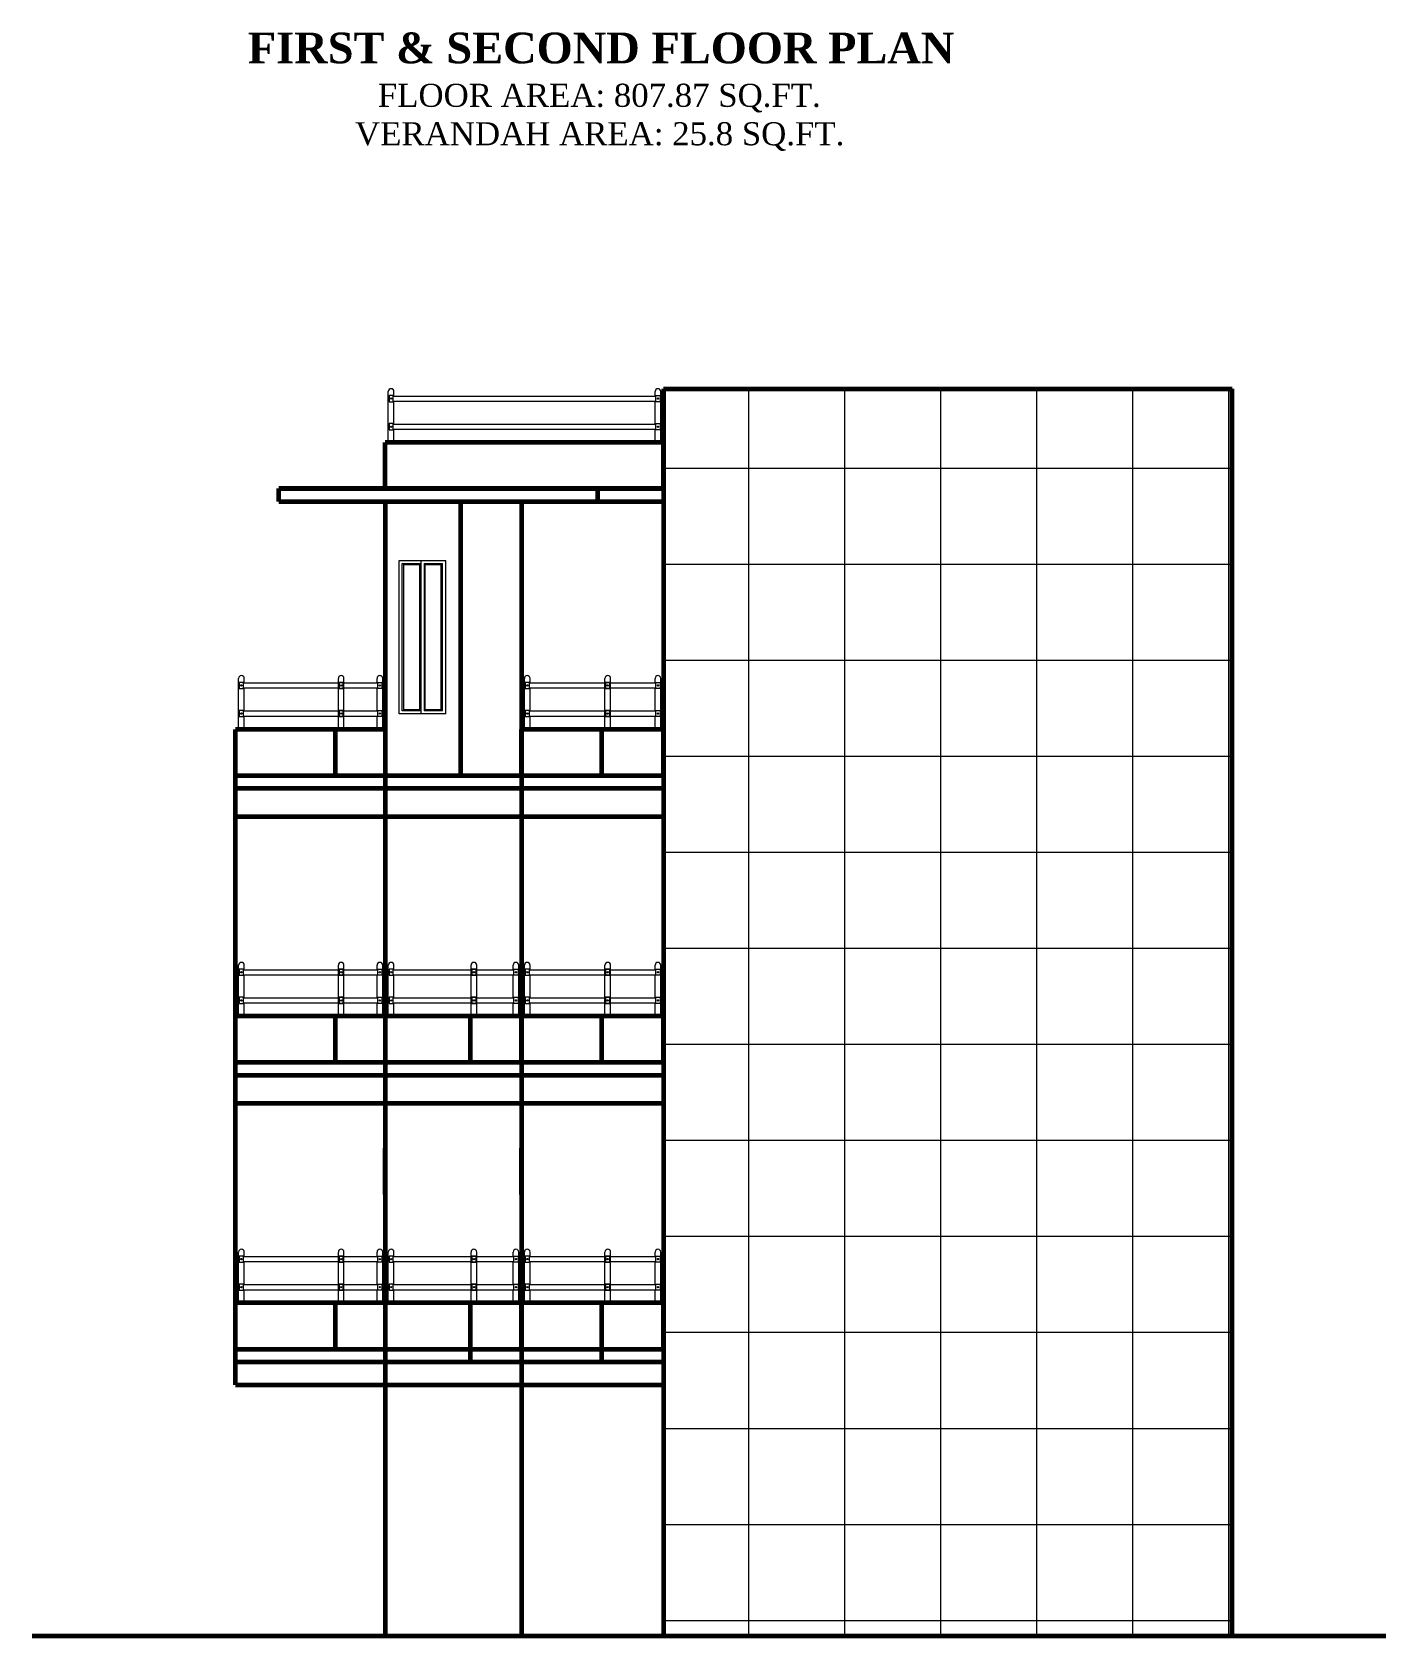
# Model space of a CAD drawing. Header units: inches. Extents: x 2681 to 17714, y 9074 to 11852.
# Drawn here: x 3560 to 4089, y 10029 to 10655 of the extents above; entities that cross this region are included whole.
import ezdxf

# ---------------------------------------------------------------- set-up
doc = ezdxf.new("R2010")
doc.units = ezdxf.units.IN
doc.header["$MEASUREMENT"] = 0
for name, color, linetype, lineweight in [('ns_HATCH', 40, 'Continuous', 0), ('ns_RAILING', 191, 'Continuous', 15), ('ns_TEXT', 7, 'Continuous', 13), ('ns_WALL', 21, 'Continuous', 60), ('ns_WINDOW', 151, 'Continuous', 15)]:
    doc.layers.add(name, color=color, linetype=linetype, lineweight=lineweight)
doc.styles.get("Standard").update_dxf_attribs({"font": 'arial.ttf'})

msp = doc.modelspace()

# ---------------------------------------------------------------- hatches: boundary and pattern name
at = {"layer": 'ns_HATCH'}
h = msp.add_hatch(dxfattribs=at)
h.set_pattern_fill('NET', color=256, scale=300)
h.set_pattern_definition([(0, (-23122.404, 15847.167), (0, 37.5), []), (90, (-23122.404, 15847.167), (-37.5, 2e-15), [])])
h.paths.add_polyline_path([(4028.93, 10515.64), (3806.79, 10515.64), (3806.79, 10028.64), (4028.93, 10028.64)])

# ---------------------------------------------------------------- linework, layer by layer
at = {"layer": 'ns_RAILING'}
for p, q in [((3699.39, 10494.64), (3699.39, 10514.54)), ((3701.31, 10512.79), (3803.87, 10512.79)), ((3701.31, 10510.79), (3803.87, 10510.79)), ((3701.59, 10512.79), (3701.59, 10514.54)), ((3701.59, 10501.81), (3701.59, 10510.79)), ((3803.59, 10512.79), (3803.59, 10514.54)), ((3803.59, 10501.81), (3803.59, 10510.79)), ((3805.79, 10494.64), (3805.79, 10514.54)), ((3701.31, 10501.81), (3803.87, 10501.81)), ((3701.31, 10499.81), (3803.87, 10499.81)), ((3701.59, 10494.64), (3701.59, 10499.81)), ((3803.59, 10494.64), (3803.59, 10499.81)), ((3640.93, 10382.64), (3640.93, 10402.54)), ((3642.85, 10400.79), (3680.16, 10400.79)), ((3642.85, 10398.79), (3680.16, 10398.79)), ((3643.13, 10400.79), (3643.13, 10402.54)), ((3643.13, 10389.81), (3643.13, 10398.79)), ((3679.89, 10382.64), (3679.89, 10402.54)), ((3679.89, 10400.79), (3679.89, 10402.54)), ((3679.89, 10389.81), (3679.89, 10398.79)), ((3681.81, 10400.79), (3695.27, 10400.79)), ((3681.81, 10398.79), (3695.27, 10398.79)), ((3682.08, 10400.79), (3682.08, 10402.54)), ((3682.08, 10382.64), (3682.08, 10402.54)), ((3682.08, 10389.81), (3682.08, 10398.79)), ((3694.99, 10400.79), (3694.99, 10402.54)), ((3694.99, 10389.81), (3694.99, 10398.79)), ((3697.19, 10382.64), (3697.19, 10402.54)), ((3752.53, 10382.64), (3752.53, 10402.54)), ((3754.46, 10400.79), (3784.26, 10400.79)), ((3754.46, 10398.79), (3784.26, 10398.79)), ((3754.73, 10400.79), (3754.73, 10402.54)), ((3754.73, 10389.81), (3754.73, 10398.79)), ((3783.99, 10382.64), (3783.99, 10402.54)), ((3783.99, 10400.79), (3783.99, 10402.54)), ((3783.99, 10389.81), (3783.99, 10398.79)), ((3785.91, 10400.79), (3803.87, 10400.79)), ((3785.91, 10398.79), (3803.87, 10398.79)), ((3786.18, 10400.79), (3786.18, 10402.54)), ((3786.18, 10382.64), (3786.18, 10402.54)), ((3786.18, 10389.81), (3786.18, 10398.79)), ((3803.59, 10400.79), (3803.59, 10402.54)), ((3803.59, 10389.81), (3803.59, 10398.79)), ((3805.79, 10382.64), (3805.79, 10402.54)), ((3642.85, 10389.81), (3680.16, 10389.81)), ((3642.85, 10387.81), (3680.16, 10387.81)), ((3643.13, 10382.64), (3643.13, 10387.81)), ((3679.89, 10382.64), (3679.89, 10387.81)), ((3681.81, 10389.81), (3695.27, 10389.81)), ((3681.81, 10387.81), (3695.27, 10387.81)), ((3682.08, 10382.64), (3682.08, 10387.81)), ((3694.99, 10382.64), (3694.99, 10387.81)), ((3754.46, 10389.81), (3784.26, 10389.81)), ((3754.46, 10387.81), (3784.26, 10387.81)), ((3754.73, 10382.64), (3754.73, 10387.81)), ((3783.99, 10382.64), (3783.99, 10387.81)), ((3785.91, 10389.81), (3803.87, 10389.81)), ((3785.91, 10387.81), (3803.87, 10387.81)), ((3786.18, 10382.64), (3786.18, 10387.81)), ((3803.59, 10382.64), (3803.59, 10387.81)), ((3640.93, 10270.64), (3640.93, 10290.54)), ((3643.13, 10288.79), (3643.13, 10290.54)), ((3679.89, 10270.64), (3679.89, 10290.54)), ((3679.89, 10288.79), (3679.89, 10290.54)), ((3682.08, 10288.79), (3682.08, 10290.54)), ((3682.08, 10270.64), (3682.08, 10290.54)), ((3694.99, 10288.79), (3694.99, 10290.54)), ((3697.19, 10270.64), (3697.19, 10290.54)), ((3699.39, 10270.64), (3699.39, 10290.54)), ((3701.59, 10288.79), (3701.59, 10290.54)), ((3731.71, 10288.79), (3731.71, 10290.54)), ((3731.71, 10270.64), (3731.71, 10290.54)), ((3733.91, 10270.64), (3733.91, 10290.54)), ((3733.91, 10288.79), (3733.91, 10290.54)), ((3748.14, 10288.79), (3748.14, 10290.54)), ((3750.34, 10270.64), (3750.34, 10290.54)), ((3752.53, 10270.64), (3752.53, 10290.54)), ((3754.73, 10288.79), (3754.73, 10290.54)), ((3783.99, 10270.64), (3783.99, 10290.54)), ((3783.99, 10288.79), (3783.99, 10290.54)), ((3786.18, 10288.79), (3786.18, 10290.54)), ((3786.18, 10270.64), (3786.18, 10290.54)), ((3803.59, 10288.79), (3803.59, 10290.54)), ((3805.79, 10270.64), (3805.79, 10290.54)), ((3642.85, 10288.79), (3680.16, 10288.79)), ((3642.85, 10286.79), (3680.16, 10286.79)), ((3643.13, 10277.81), (3643.13, 10286.79)), ((3679.89, 10277.81), (3679.89, 10286.79)), ((3681.81, 10288.79), (3695.27, 10288.79)), ((3681.81, 10286.79), (3695.27, 10286.79)), ((3682.08, 10277.81), (3682.08, 10286.79)), ((3694.99, 10277.81), (3694.99, 10286.79)), ((3701.31, 10288.79), (3731.43, 10288.79)), ((3701.31, 10286.79), (3731.43, 10286.79)), ((3701.59, 10277.81), (3701.59, 10286.79)), ((3731.71, 10277.81), (3731.71, 10286.79)), ((3733.91, 10288.79), (3748.41, 10288.79)), ((3733.91, 10286.79), (3748.41, 10286.79)), ((3733.91, 10277.81), (3733.91, 10286.79)), ((3748.14, 10277.81), (3748.14, 10286.79)), ((3754.46, 10288.79), (3784.26, 10288.79)), ((3754.46, 10286.79), (3784.26, 10286.79)), ((3754.73, 10277.81), (3754.73, 10286.79)), ((3783.99, 10277.81), (3783.99, 10286.79)), ((3785.91, 10288.79), (3803.87, 10288.79)), ((3785.91, 10286.79), (3803.87, 10286.79)), ((3786.18, 10277.81), (3786.18, 10286.79)), ((3803.59, 10277.81), (3803.59, 10286.79)), ((3642.85, 10277.81), (3680.16, 10277.81)), ((3681.81, 10277.81), (3695.27, 10277.81)), ((3701.31, 10277.81), (3731.43, 10277.81)), ((3733.91, 10277.81), (3748.41, 10277.81)), ((3754.46, 10277.81), (3784.26, 10277.81)), ((3785.91, 10277.81), (3803.87, 10277.81)), ((3642.85, 10275.81), (3680.16, 10275.81)), ((3643.13, 10270.64), (3643.13, 10275.81)), ((3679.89, 10270.64), (3679.89, 10275.81)), ((3681.81, 10275.81), (3695.27, 10275.81)), ((3682.08, 10270.64), (3682.08, 10275.81)), ((3694.99, 10270.64), (3694.99, 10275.81)), ((3701.31, 10275.81), (3731.43, 10275.81)), ((3701.59, 10270.64), (3701.59, 10275.81)), ((3731.71, 10270.64), (3731.71, 10275.81)), ((3733.91, 10275.81), (3748.41, 10275.81)), ((3733.91, 10270.64), (3733.91, 10275.81)), ((3748.14, 10270.64), (3748.14, 10275.81)), ((3754.46, 10275.81), (3784.26, 10275.81)), ((3754.73, 10270.64), (3754.73, 10275.81)), ((3783.99, 10270.64), (3783.99, 10275.81)), ((3785.91, 10275.81), (3803.87, 10275.81)), ((3786.18, 10270.64), (3786.18, 10275.81)), ((3803.59, 10270.64), (3803.59, 10275.81)), ((3640.93, 10158.64), (3640.93, 10178.54)), ((3643.13, 10176.79), (3643.13, 10178.54)), ((3679.89, 10158.64), (3679.89, 10178.54)), ((3679.89, 10176.79), (3679.89, 10178.54)), ((3682.08, 10176.79), (3682.08, 10178.54)), ((3682.08, 10158.64), (3682.08, 10178.54)), ((3694.99, 10176.79), (3694.99, 10178.54)), ((3697.19, 10158.64), (3697.19, 10178.54)), ((3699.39, 10158.64), (3699.39, 10178.54)), ((3701.59, 10176.79), (3701.59, 10178.54)), ((3731.71, 10176.79), (3731.71, 10178.54)), ((3731.71, 10158.64), (3731.71, 10178.54)), ((3733.91, 10158.64), (3733.91, 10178.54)), ((3733.91, 10176.79), (3733.91, 10178.54)), ((3748.14, 10176.79), (3748.14, 10178.54)), ((3750.34, 10158.64), (3750.34, 10178.54)), ((3752.53, 10158.64), (3752.53, 10178.54)), ((3754.73, 10176.79), (3754.73, 10178.54)), ((3783.99, 10158.64), (3783.99, 10178.54)), ((3783.99, 10176.79), (3783.99, 10178.54)), ((3786.18, 10176.79), (3786.18, 10178.54)), ((3786.18, 10158.64), (3786.18, 10178.54)), ((3803.59, 10176.79), (3803.59, 10178.54)), ((3805.79, 10158.64), (3805.79, 10178.54)), ((3642.85, 10176.79), (3680.16, 10176.79)), ((3642.85, 10174.79), (3680.16, 10174.79)), ((3643.13, 10165.81), (3643.13, 10174.79)), ((3679.89, 10165.81), (3679.89, 10174.79)), ((3681.81, 10176.79), (3695.27, 10176.79)), ((3681.81, 10174.79), (3695.27, 10174.79)), ((3682.08, 10165.81), (3682.08, 10174.79)), ((3694.99, 10165.81), (3694.99, 10174.79)), ((3701.31, 10176.79), (3731.43, 10176.79)), ((3701.31, 10174.79), (3731.43, 10174.79)), ((3701.59, 10165.81), (3701.59, 10174.79)), ((3731.71, 10165.81), (3731.71, 10174.79)), ((3733.91, 10176.79), (3748.41, 10176.79)), ((3733.91, 10174.79), (3748.41, 10174.79)), ((3733.91, 10165.81), (3733.91, 10174.79)), ((3748.14, 10165.81), (3748.14, 10174.79)), ((3754.46, 10176.79), (3784.26, 10176.79)), ((3754.46, 10174.79), (3784.26, 10174.79)), ((3754.73, 10165.81), (3754.73, 10174.79)), ((3783.99, 10165.81), (3783.99, 10174.79)), ((3785.91, 10176.79), (3803.87, 10176.79)), ((3785.91, 10174.79), (3803.87, 10174.79)), ((3786.18, 10165.81), (3786.18, 10174.79)), ((3803.59, 10165.81), (3803.59, 10174.79)), ((3642.85, 10165.81), (3680.16, 10165.81)), ((3681.81, 10165.81), (3695.27, 10165.81)), ((3701.31, 10165.81), (3731.43, 10165.81)), ((3733.91, 10165.81), (3748.41, 10165.81)), ((3754.46, 10165.81), (3784.26, 10165.81)), ((3785.91, 10165.81), (3803.87, 10165.81)), ((3642.85, 10163.81), (3680.16, 10163.81)), ((3643.13, 10158.64), (3643.13, 10163.81)), ((3679.89, 10158.64), (3679.89, 10163.81)), ((3681.81, 10163.81), (3695.27, 10163.81)), ((3682.08, 10158.64), (3682.08, 10163.81)), ((3694.99, 10158.64), (3694.99, 10163.81)), ((3701.31, 10163.81), (3731.43, 10163.81)), ((3701.59, 10158.64), (3701.59, 10163.81)), ((3731.71, 10158.64), (3731.71, 10163.81)), ((3733.91, 10163.81), (3748.41, 10163.81)), ((3733.91, 10158.64), (3733.91, 10163.81)), ((3748.14, 10158.64), (3748.14, 10163.81)), ((3754.46, 10163.81), (3784.26, 10163.81)), ((3754.73, 10158.64), (3754.73, 10163.81)), ((3783.99, 10158.64), (3783.99, 10163.81)), ((3785.91, 10163.81), (3803.87, 10163.81)), ((3786.18, 10158.64), (3786.18, 10163.81)), ((3803.59, 10158.64), (3803.59, 10163.81))]:
    msp.add_line(p, q, dxfattribs=at)
for points in [[(3700.49, 10512.99), (3699.66, 10512.99), (3699.66, 10510.59), (3700.49, 10510.59)], [(3700.49, 10510.59), (3701.31, 10510.59), (3701.31, 10512.99), (3700.49, 10512.99)], [(3804.69, 10510.59), (3803.87, 10510.59), (3803.87, 10512.99), (3804.69, 10512.99)], [(3804.69, 10512.99), (3805.52, 10512.99), (3805.52, 10510.59), (3804.69, 10510.59)], [(3700.49, 10502.01), (3699.66, 10502.01), (3699.66, 10499.61), (3700.49, 10499.61)], [(3700.49, 10499.61), (3701.31, 10499.61), (3701.31, 10502.01), (3700.49, 10502.01)], [(3804.69, 10499.61), (3803.87, 10499.61), (3803.87, 10502.01), (3804.69, 10502.01)], [(3804.69, 10502.01), (3805.52, 10502.01), (3805.52, 10499.61), (3804.69, 10499.61)], [(3642.03, 10400.99), (3641.2, 10400.99), (3641.2, 10398.59), (3642.03, 10398.59)], [(3642.03, 10398.59), (3642.85, 10398.59), (3642.85, 10400.99), (3642.03, 10400.99)], [(3680.98, 10400.99), (3680.16, 10400.99), (3680.16, 10398.59), (3680.98, 10398.59)], [(3680.98, 10398.59), (3680.16, 10398.59), (3680.16, 10400.99), (3680.98, 10400.99)], [(3680.98, 10398.59), (3681.81, 10398.59), (3681.81, 10400.99), (3680.98, 10400.99)], [(3680.98, 10400.99), (3681.81, 10400.99), (3681.81, 10398.59), (3680.98, 10398.59)], [(3696.09, 10398.59), (3695.27, 10398.59), (3695.27, 10400.99), (3696.09, 10400.99)], [(3696.09, 10400.99), (3696.92, 10400.99), (3696.92, 10398.59), (3696.09, 10398.59)], [(3753.63, 10400.99), (3752.81, 10400.99), (3752.81, 10398.59), (3753.63, 10398.59)], [(3753.63, 10398.59), (3754.46, 10398.59), (3754.46, 10400.99), (3753.63, 10400.99)], [(3785.08, 10400.99), (3784.26, 10400.99), (3784.26, 10398.59), (3785.08, 10398.59)], [(3785.08, 10398.59), (3784.26, 10398.59), (3784.26, 10400.99), (3785.08, 10400.99)], [(3785.08, 10398.59), (3785.91, 10398.59), (3785.91, 10400.99), (3785.08, 10400.99)], [(3785.08, 10400.99), (3785.91, 10400.99), (3785.91, 10398.59), (3785.08, 10398.59)], [(3804.69, 10398.59), (3803.87, 10398.59), (3803.87, 10400.99), (3804.69, 10400.99)], [(3804.69, 10400.99), (3805.52, 10400.99), (3805.52, 10398.59), (3804.69, 10398.59)], [(3642.03, 10390.01), (3641.2, 10390.01), (3641.2, 10387.61), (3642.03, 10387.61)], [(3642.03, 10387.61), (3642.85, 10387.61), (3642.85, 10390.01), (3642.03, 10390.01)], [(3680.98, 10390.01), (3680.16, 10390.01), (3680.16, 10387.61), (3680.98, 10387.61)], [(3680.98, 10387.61), (3680.16, 10387.61), (3680.16, 10390.01), (3680.98, 10390.01)], [(3680.98, 10387.61), (3681.81, 10387.61), (3681.81, 10390.01), (3680.98, 10390.01)], [(3680.98, 10390.01), (3681.81, 10390.01), (3681.81, 10387.61), (3680.98, 10387.61)], [(3696.09, 10387.61), (3695.27, 10387.61), (3695.27, 10390.01), (3696.09, 10390.01)], [(3696.09, 10390.01), (3696.92, 10390.01), (3696.92, 10387.61), (3696.09, 10387.61)], [(3753.63, 10390.01), (3752.81, 10390.01), (3752.81, 10387.61), (3753.63, 10387.61)], [(3753.63, 10387.61), (3754.46, 10387.61), (3754.46, 10390.01), (3753.63, 10390.01)], [(3785.08, 10390.01), (3784.26, 10390.01), (3784.26, 10387.61), (3785.08, 10387.61)], [(3785.08, 10387.61), (3784.26, 10387.61), (3784.26, 10390.01), (3785.08, 10390.01)], [(3785.08, 10387.61), (3785.91, 10387.61), (3785.91, 10390.01), (3785.08, 10390.01)], [(3785.08, 10390.01), (3785.91, 10390.01), (3785.91, 10387.61), (3785.08, 10387.61)], [(3804.69, 10387.61), (3803.87, 10387.61), (3803.87, 10390.01), (3804.69, 10390.01)], [(3804.69, 10390.01), (3805.52, 10390.01), (3805.52, 10387.61), (3804.69, 10387.61)], [(3642.03, 10288.99), (3641.2, 10288.99), (3641.2, 10286.59), (3642.03, 10286.59)], [(3642.03, 10286.59), (3642.85, 10286.59), (3642.85, 10288.99), (3642.03, 10288.99)], [(3680.98, 10288.99), (3680.16, 10288.99), (3680.16, 10286.59), (3680.98, 10286.59)], [(3680.98, 10286.59), (3680.16, 10286.59), (3680.16, 10288.99), (3680.98, 10288.99)], [(3680.98, 10286.59), (3681.81, 10286.59), (3681.81, 10288.99), (3680.98, 10288.99)], [(3680.98, 10288.99), (3681.81, 10288.99), (3681.81, 10286.59), (3680.98, 10286.59)], [(3696.09, 10286.59), (3695.27, 10286.59), (3695.27, 10288.99), (3696.09, 10288.99)], [(3696.09, 10288.99), (3696.92, 10288.99), (3696.92, 10286.59), (3696.09, 10286.59)], [(3700.49, 10288.99), (3699.66, 10288.99), (3699.66, 10286.59), (3700.49, 10286.59)], [(3700.49, 10286.59), (3701.31, 10286.59), (3701.31, 10288.99), (3700.49, 10288.99)], [(3732.81, 10286.59), (3731.99, 10286.59), (3731.99, 10288.99), (3732.81, 10288.99)], [(3732.81, 10288.99), (3731.99, 10288.99), (3731.99, 10286.59), (3732.81, 10286.59)], [(3732.81, 10288.99), (3733.63, 10288.99), (3733.63, 10286.59), (3732.81, 10286.59)], [(3732.81, 10286.59), (3733.63, 10286.59), (3733.63, 10288.99), (3732.81, 10288.99)], [(3749.24, 10286.59), (3748.41, 10286.59), (3748.41, 10288.99), (3749.24, 10288.99)], [(3749.24, 10288.99), (3750.06, 10288.99), (3750.06, 10286.59), (3749.24, 10286.59)], [(3753.63, 10288.99), (3752.81, 10288.99), (3752.81, 10286.59), (3753.63, 10286.59)], [(3753.63, 10286.59), (3754.46, 10286.59), (3754.46, 10288.99), (3753.63, 10288.99)], [(3785.08, 10288.99), (3784.26, 10288.99), (3784.26, 10286.59), (3785.08, 10286.59)], [(3785.08, 10286.59), (3784.26, 10286.59), (3784.26, 10288.99), (3785.08, 10288.99)], [(3785.08, 10286.59), (3785.91, 10286.59), (3785.91, 10288.99), (3785.08, 10288.99)], [(3785.08, 10288.99), (3785.91, 10288.99), (3785.91, 10286.59), (3785.08, 10286.59)], [(3804.69, 10286.59), (3803.87, 10286.59), (3803.87, 10288.99), (3804.69, 10288.99)], [(3804.69, 10288.99), (3805.52, 10288.99), (3805.52, 10286.59), (3804.69, 10286.59)], [(3642.03, 10278.01), (3641.2, 10278.01), (3641.2, 10275.61), (3642.03, 10275.61)], [(3642.03, 10275.61), (3642.85, 10275.61), (3642.85, 10278.01), (3642.03, 10278.01)], [(3680.98, 10278.01), (3680.16, 10278.01), (3680.16, 10275.61), (3680.98, 10275.61)], [(3680.98, 10275.61), (3680.16, 10275.61), (3680.16, 10278.01), (3680.98, 10278.01)], [(3680.98, 10275.61), (3681.81, 10275.61), (3681.81, 10278.01), (3680.98, 10278.01)], [(3680.98, 10278.01), (3681.81, 10278.01), (3681.81, 10275.61), (3680.98, 10275.61)], [(3696.09, 10275.61), (3695.27, 10275.61), (3695.27, 10278.01), (3696.09, 10278.01)], [(3696.09, 10278.01), (3696.92, 10278.01), (3696.92, 10275.61), (3696.09, 10275.61)], [(3700.49, 10278.01), (3699.66, 10278.01), (3699.66, 10275.61), (3700.49, 10275.61)], [(3700.49, 10275.61), (3701.31, 10275.61), (3701.31, 10278.01), (3700.49, 10278.01)], [(3732.81, 10275.61), (3731.99, 10275.61), (3731.99, 10278.01), (3732.81, 10278.01)], [(3732.81, 10278.01), (3731.99, 10278.01), (3731.99, 10275.61), (3732.81, 10275.61)], [(3732.81, 10278.01), (3733.63, 10278.01), (3733.63, 10275.61), (3732.81, 10275.61)], [(3732.81, 10275.61), (3733.63, 10275.61), (3733.63, 10278.01), (3732.81, 10278.01)], [(3749.24, 10275.61), (3748.41, 10275.61), (3748.41, 10278.01), (3749.24, 10278.01)], [(3749.24, 10278.01), (3750.06, 10278.01), (3750.06, 10275.61), (3749.24, 10275.61)], [(3753.63, 10278.01), (3752.81, 10278.01), (3752.81, 10275.61), (3753.63, 10275.61)], [(3753.63, 10275.61), (3754.46, 10275.61), (3754.46, 10278.01), (3753.63, 10278.01)], [(3785.08, 10278.01), (3784.26, 10278.01), (3784.26, 10275.61), (3785.08, 10275.61)], [(3785.08, 10275.61), (3784.26, 10275.61), (3784.26, 10278.01), (3785.08, 10278.01)], [(3785.08, 10275.61), (3785.91, 10275.61), (3785.91, 10278.01), (3785.08, 10278.01)], [(3785.08, 10278.01), (3785.91, 10278.01), (3785.91, 10275.61), (3785.08, 10275.61)], [(3804.69, 10275.61), (3803.87, 10275.61), (3803.87, 10278.01), (3804.69, 10278.01)], [(3804.69, 10278.01), (3805.52, 10278.01), (3805.52, 10275.61), (3804.69, 10275.61)], [(3642.03, 10176.99), (3641.2, 10176.99), (3641.2, 10174.59), (3642.03, 10174.59)], [(3642.03, 10174.59), (3642.85, 10174.59), (3642.85, 10176.99), (3642.03, 10176.99)], [(3680.98, 10176.99), (3680.16, 10176.99), (3680.16, 10174.59), (3680.98, 10174.59)], [(3680.98, 10174.59), (3680.16, 10174.59), (3680.16, 10176.99), (3680.98, 10176.99)], [(3680.98, 10174.59), (3681.81, 10174.59), (3681.81, 10176.99), (3680.98, 10176.99)], [(3680.98, 10176.99), (3681.81, 10176.99), (3681.81, 10174.59), (3680.98, 10174.59)], [(3696.09, 10174.59), (3695.27, 10174.59), (3695.27, 10176.99), (3696.09, 10176.99)], [(3696.09, 10176.99), (3696.92, 10176.99), (3696.92, 10174.59), (3696.09, 10174.59)], [(3700.49, 10176.99), (3699.66, 10176.99), (3699.66, 10174.59), (3700.49, 10174.59)], [(3700.49, 10174.59), (3701.31, 10174.59), (3701.31, 10176.99), (3700.49, 10176.99)], [(3732.81, 10174.59), (3731.99, 10174.59), (3731.99, 10176.99), (3732.81, 10176.99)], [(3732.81, 10176.99), (3731.99, 10176.99), (3731.99, 10174.59), (3732.81, 10174.59)], [(3732.81, 10176.99), (3733.63, 10176.99), (3733.63, 10174.59), (3732.81, 10174.59)], [(3732.81, 10174.59), (3733.63, 10174.59), (3733.63, 10176.99), (3732.81, 10176.99)], [(3749.24, 10174.59), (3748.41, 10174.59), (3748.41, 10176.99), (3749.24, 10176.99)], [(3749.24, 10176.99), (3750.06, 10176.99), (3750.06, 10174.59), (3749.24, 10174.59)], [(3753.63, 10176.99), (3752.81, 10176.99), (3752.81, 10174.59), (3753.63, 10174.59)], [(3753.63, 10174.59), (3754.46, 10174.59), (3754.46, 10176.99), (3753.63, 10176.99)], [(3785.08, 10176.99), (3784.26, 10176.99), (3784.26, 10174.59), (3785.08, 10174.59)], [(3785.08, 10174.59), (3784.26, 10174.59), (3784.26, 10176.99), (3785.08, 10176.99)], [(3785.08, 10174.59), (3785.91, 10174.59), (3785.91, 10176.99), (3785.08, 10176.99)], [(3785.08, 10176.99), (3785.91, 10176.99), (3785.91, 10174.59), (3785.08, 10174.59)], [(3804.69, 10174.59), (3803.87, 10174.59), (3803.87, 10176.99), (3804.69, 10176.99)], [(3804.69, 10176.99), (3805.52, 10176.99), (3805.52, 10174.59), (3804.69, 10174.59)], [(3642.03, 10166.01), (3641.2, 10166.01), (3641.2, 10163.61), (3642.03, 10163.61)], [(3642.03, 10163.61), (3642.85, 10163.61), (3642.85, 10166.01), (3642.03, 10166.01)], [(3680.98, 10166.01), (3680.16, 10166.01), (3680.16, 10163.61), (3680.98, 10163.61)], [(3680.98, 10163.61), (3680.16, 10163.61), (3680.16, 10166.01), (3680.98, 10166.01)], [(3680.98, 10163.61), (3681.81, 10163.61), (3681.81, 10166.01), (3680.98, 10166.01)], [(3680.98, 10166.01), (3681.81, 10166.01), (3681.81, 10163.61), (3680.98, 10163.61)], [(3696.09, 10163.61), (3695.27, 10163.61), (3695.27, 10166.01), (3696.09, 10166.01)], [(3696.09, 10166.01), (3696.92, 10166.01), (3696.92, 10163.61), (3696.09, 10163.61)], [(3700.49, 10166.01), (3699.66, 10166.01), (3699.66, 10163.61), (3700.49, 10163.61)], [(3700.49, 10163.61), (3701.31, 10163.61), (3701.31, 10166.01), (3700.49, 10166.01)], [(3732.81, 10163.61), (3731.99, 10163.61), (3731.99, 10166.01), (3732.81, 10166.01)], [(3732.81, 10166.01), (3731.99, 10166.01), (3731.99, 10163.61), (3732.81, 10163.61)], [(3732.81, 10166.01), (3733.63, 10166.01), (3733.63, 10163.61), (3732.81, 10163.61)], [(3732.81, 10163.61), (3733.63, 10163.61), (3733.63, 10166.01), (3732.81, 10166.01)], [(3749.24, 10163.61), (3748.41, 10163.61), (3748.41, 10166.01), (3749.24, 10166.01)], [(3749.24, 10166.01), (3750.06, 10166.01), (3750.06, 10163.61), (3749.24, 10163.61)], [(3753.63, 10166.01), (3752.81, 10166.01), (3752.81, 10163.61), (3753.63, 10163.61)], [(3753.63, 10163.61), (3754.46, 10163.61), (3754.46, 10166.01), (3753.63, 10166.01)], [(3785.08, 10166.01), (3784.26, 10166.01), (3784.26, 10163.61), (3785.08, 10163.61)], [(3785.08, 10163.61), (3784.26, 10163.61), (3784.26, 10166.01), (3785.08, 10166.01)], [(3785.08, 10163.61), (3785.91, 10163.61), (3785.91, 10166.01), (3785.08, 10166.01)], [(3785.08, 10166.01), (3785.91, 10166.01), (3785.91, 10163.61), (3785.08, 10163.61)], [(3804.69, 10163.61), (3803.87, 10163.61), (3803.87, 10166.01), (3804.69, 10166.01)], [(3804.69, 10166.01), (3805.52, 10166.01), (3805.52, 10163.61), (3804.69, 10163.61)]]:
    msp.add_lwpolyline(points, dxfattribs=at)
for centre in [(3700.49, 10511.79), (3804.69, 10511.79), (3700.49, 10500.81), (3804.69, 10500.81), (3642.03, 10399.79), (3680.98, 10399.79), (3680.98, 10399.79), (3696.09, 10399.79), (3753.63, 10399.79), (3785.08, 10399.79), (3785.08, 10399.79), (3804.69, 10399.79), (3642.03, 10388.81), (3680.98, 10388.81), (3680.98, 10388.81), (3696.09, 10388.81), (3753.63, 10388.81), (3785.08, 10388.81), (3785.08, 10388.81), (3804.69, 10388.81), (3642.03, 10287.79), (3680.98, 10287.79), (3680.98, 10287.79), (3696.09, 10287.79), (3700.49, 10287.79), (3732.81, 10287.79), (3732.81, 10287.79), (3749.24, 10287.79), (3753.63, 10287.79), (3785.08, 10287.79), (3785.08, 10287.79), (3804.69, 10287.79), (3642.03, 10276.81), (3680.98, 10276.81), (3680.98, 10276.81), (3696.09, 10276.81), (3700.49, 10276.81), (3732.81, 10276.81), (3732.81, 10276.81), (3749.24, 10276.81), (3753.63, 10276.81), (3785.08, 10276.81), (3785.08, 10276.81), (3804.69, 10276.81), (3642.03, 10175.79), (3680.98, 10175.79), (3680.98, 10175.79), (3696.09, 10175.79), (3700.49, 10175.79), (3732.81, 10175.79), (3732.81, 10175.79), (3749.24, 10175.79), (3753.63, 10175.79), (3785.08, 10175.79), (3785.08, 10175.79), (3804.69, 10175.79), (3642.03, 10164.81), (3680.98, 10164.81), (3680.98, 10164.81), (3696.09, 10164.81), (3700.49, 10164.81), (3732.81, 10164.81), (3732.81, 10164.81), (3749.24, 10164.81), (3753.63, 10164.81), (3785.08, 10164.81), (3785.08, 10164.81), (3804.69, 10164.81)]:
    msp.add_circle(centre, 0.25, dxfattribs=at)
for centre, start in [((3700.49, 10514.54), 360), ((3804.69, 10514.54), 0), ((3642.03, 10402.54), 360), ((3680.98, 10402.54), 360), ((3680.98, 10402.54), 0), ((3696.09, 10402.54), 0), ((3753.63, 10402.54), 360), ((3785.08, 10402.54), 360), ((3785.08, 10402.54), 0), ((3804.69, 10402.54), 0), ((3642.03, 10290.54), 360), ((3680.98, 10290.54), 360), ((3680.98, 10290.54), 0), ((3696.09, 10290.54), 0), ((3700.49, 10290.54), 360), ((3732.81, 10290.54), 0), ((3732.81, 10290.54), 360), ((3749.24, 10290.54), 0), ((3753.63, 10290.54), 360), ((3785.08, 10290.54), 360), ((3785.08, 10290.54), 0), ((3804.69, 10290.54), 0), ((3642.03, 10178.54), 360), ((3680.98, 10178.54), 360), ((3680.98, 10178.54), 0), ((3696.09, 10178.54), 0), ((3700.49, 10178.54), 360), ((3732.81, 10178.54), 0), ((3732.81, 10178.54), 360), ((3749.24, 10178.54), 0), ((3753.63, 10178.54), 360), ((3785.08, 10178.54), 360), ((3785.08, 10178.54), 0), ((3804.69, 10178.54), 0)]:
    msp.add_arc(centre, 1.1, start, 180, dxfattribs=at)
at = {"layer": 'ns_WALL'}
for p, q in [((3806.79, 10515.64), (4028.93, 10515.64)), ((3806.79, 10515.64), (3806.79, 10028.64)), ((4028.93, 10028.64), (4028.93, 10515.64)), ((3698.19, 10476.64), (3698.19, 10494.64)), ((3698.19, 10476.64), (3698.19, 10494.64)), ((3806.79, 10494.64), (3698.19, 10494.64)), ((3806.79, 10476.64), (3806.79, 10494.64)), ((3656.7, 10476.64), (3806.79, 10476.64)), ((3806.79, 10476.64), (3656.7, 10476.64)), ((3656.7, 10471.64), (3656.7, 10476.64)), ((3656.7, 10471.64), (3806.79, 10471.64)), ((3698.19, 10471.64), (3698.19, 10028.64)), ((3698.19, 10471.64), (3698.19, 10460.64)), ((3727.75, 10364.64), (3727.75, 10471.64)), ((3751.34, 10471.64), (3751.34, 10028.64)), ((3781.01, 10476.64), (3781.01, 10471.64)), ((3698.19, 10460.64), (3698.19, 10460.64)), ((3639.73, 10126.64), (3639.73, 10382.64)), ((3639.73, 10348.64), (3639.73, 10382.64)), ((3683.08, 10382.64), (3639.73, 10382.64)), ((3678.69, 10382.64), (3678.69, 10364.64)), ((3698.19, 10382.64), (3678.69, 10382.64)), ((3751.34, 10364.64), (3751.34, 10382.64)), ((3787.18, 10382.64), (3751.34, 10382.64)), ((3782.79, 10364.64), (3782.79, 10382.64)), ((3806.79, 10382.64), (3782.79, 10382.64)), ((3806.79, 10364.64), (3806.79, 10382.64)), ((3639.73, 10364.64), (3806.79, 10364.64)), ((3639.73, 10359.64), (3806.79, 10359.64)), ((3639.73, 10348.64), (3806.79, 10348.64)), ((3639.73, 10236.64), (3639.73, 10270.64)), ((3683.08, 10270.64), (3639.73, 10270.64)), ((3698.19, 10270.64), (3678.69, 10270.64)), ((3678.69, 10270.64), (3678.69, 10252.64)), ((3732.14, 10270.64), (3698.19, 10270.64)), ((3751.34, 10270.64), (3727.75, 10270.64)), ((3731.43, 10252.64), (3731.43, 10270.64)), ((3751.34, 10252.64), (3751.34, 10270.64)), ((3787.18, 10270.64), (3751.34, 10270.64)), ((3782.79, 10252.64), (3782.79, 10270.64)), ((3806.79, 10270.64), (3782.79, 10270.64)), ((3806.79, 10252.64), (3806.79, 10270.64)), ((3639.73, 10252.64), (3806.79, 10252.64)), ((3639.73, 10247.64), (3806.79, 10247.64)), ((3639.73, 10236.64), (3806.79, 10236.64)), ((3698.19, 10201.06), (3698.19, 10219.06)), ((3751.34, 10201.06), (3751.34, 10219.06)), ((3683.08, 10158.64), (3639.73, 10158.64)), ((3698.19, 10158.64), (3678.69, 10158.64)), ((3678.69, 10158.64), (3678.69, 10140.64)), ((3732.14, 10158.64), (3698.19, 10158.64)), ((3751.34, 10158.64), (3727.75, 10158.64)), ((3731.43, 10135.64), (3731.43, 10158.64)), ((3751.34, 10140.64), (3751.34, 10158.64)), ((3787.18, 10158.64), (3751.34, 10158.64)), ((3782.79, 10135.64), (3782.79, 10158.64)), ((3806.79, 10158.64), (3782.79, 10158.64)), ((3806.79, 10140.64), (3806.79, 10158.64)), ((3639.73, 10140.64), (3806.79, 10140.64)), ((3639.73, 10135.64), (3806.79, 10135.64)), ((3639.73, 10126.64), (3698.19, 10126.64)), ((3698.19, 10126.64), (3806.79, 10126.64)), ((3560.29, 10028.64), (4088.93, 10028.64))]:
    msp.add_line(p, q, dxfattribs=at)
at = {"layer": 'ns_WINDOW'}
for p, q in [((3703.64, 10388.64), (3703.64, 10448.64)), ((3703.64, 10448.64), (3721.8, 10448.64)), ((3704.86, 10389.86), (3704.86, 10447.41)), ((3704.86, 10447.41), (3712.11, 10447.41)), ((3711.7, 10447), (3705.27, 10447)), ((3705.27, 10447), (3705.27, 10390.27)), ((3711.6, 10446.91), (3705.37, 10446.91)), ((3705.37, 10446.91), (3705.37, 10390.37)), ((3711.6, 10446.91), (3711.6, 10390.37)), ((3711.7, 10447), (3711.7, 10390.27)), ((3712.11, 10448.64), (3712.11, 10388.64)), ((3713.33, 10447.41), (3720.58, 10447.41)), ((3713.33, 10447.41), (3713.33, 10389.86)), ((3720.17, 10447), (3713.74, 10447)), ((3713.74, 10390.27), (3713.74, 10447)), ((3720.07, 10446.91), (3713.84, 10446.91)), ((3713.84, 10390.34), (3713.84, 10446.91)), ((3720.07, 10390.34), (3720.07, 10446.91)), ((3720.17, 10390.27), (3720.17, 10447)), ((3720.58, 10389.86), (3720.58, 10447.41)), ((3721.8, 10388.64), (3721.8, 10448.64)), ((3705.27, 10390.27), (3711.7, 10390.27)), ((3705.37, 10390.37), (3711.6, 10390.37)), ((3713.74, 10390.27), (3720.17, 10390.27)), ((3713.84, 10390.34), (3720.07, 10390.34)), ((3721.8, 10388.64), (3703.64, 10388.64)), ((3712.11, 10389.86), (3704.86, 10389.86)), ((3720.58, 10389.86), (3713.33, 10389.86))]:
    msp.add_line(p, q, dxfattribs=at)

# ---------------------------------------------------------------- texts
at = {"layer": 'ns_TEXT', "insert": (3591.25, 10654.73), "char_height": 14.4, "attachment_point": 1}
msp.add_mtext_dynamic_manual_height_columns('\\pi53.25615;{\\fTimes New Roman|b1|i0|c0|p18;\\H0.83333x;FIRST & SECOND FLOOR PLAN\\fTimes New Roman|b0|i0|c0|p18;\\H1.2x;\\P\\pi104.04778;\\H0.625x;FLOOR AREA: 807.87 SQ.FT.\\P\\pi95.14514;VERANDAH AREA: 25.8 SQ.FT.}', width=376.0257, gutter_width=72, heights=[72.58], dxfattribs=at)

doc.saveas('drawing.dxf')
